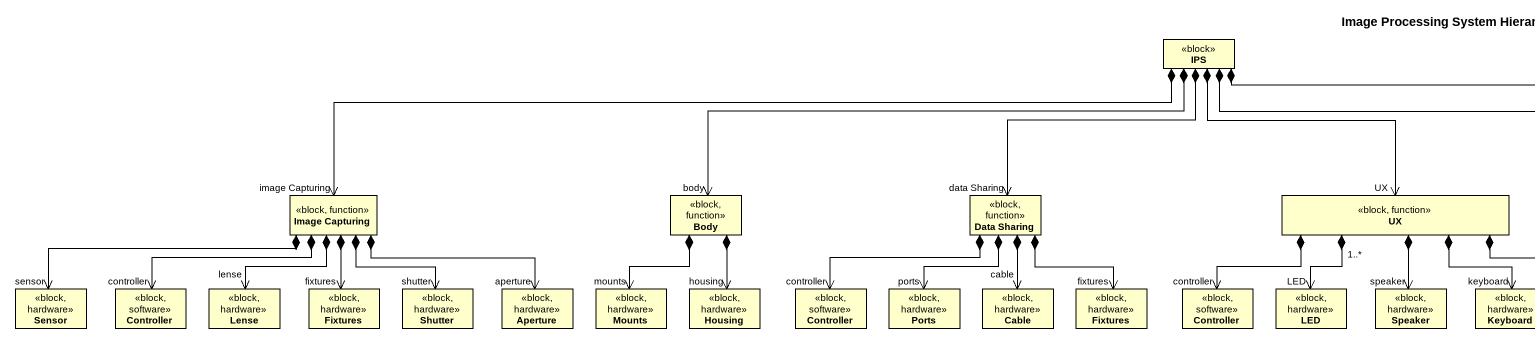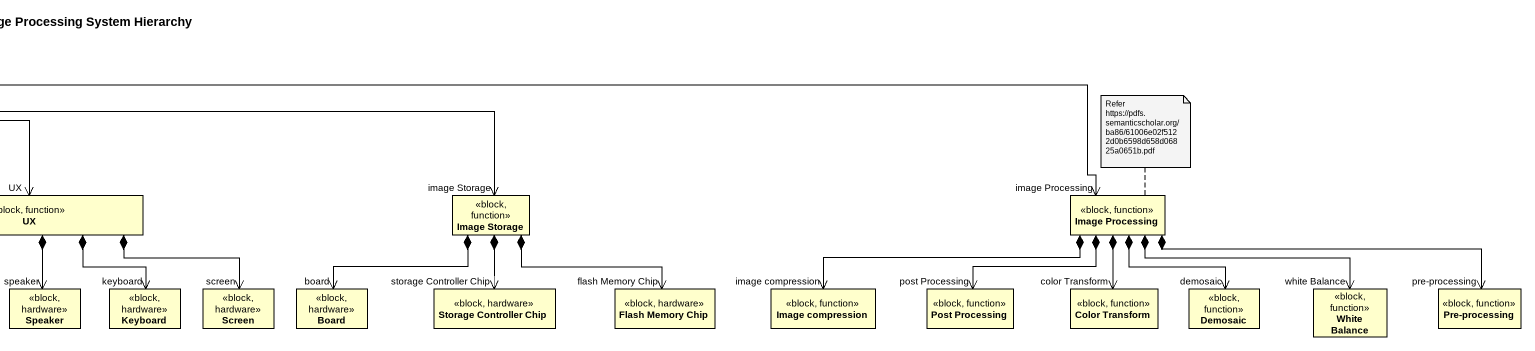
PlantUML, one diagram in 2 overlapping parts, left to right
@startuml
title Image Processing System Hierarchy
hide circle
hide empty members
class IPS <<block>>
class "Image Capturing" as Image_Capturing <<block, function>>
class Body <<block, function>>
class "Data Sharing" as Data_Sharing <<block, function>>
class UX <<block, function>>
class "Image Storage" as Image_Storage <<block, function>>
class "Image Processing" as Image_Processing <<block, function>>
class Sensor <<block, hardware>>
class Controller <<block, software>>
class Lense <<block, hardware>>
class Fixtures <<block, hardware>>
class Shutter <<block, hardware>>
class Aperture <<block, hardware>>
class Mounts <<block, hardware>>
class Housing <<block, hardware>>
class "Controller" as Controller_2 <<block, software>>
class Ports <<block, hardware>>
class Cable <<block, hardware>>
class "Fixtures" as Fixtures_2 <<block, hardware>>
class "Controller" as Controller_3 <<block, software>>
class LED <<block, hardware>>
class Speaker <<block, hardware>>
class Keyboard <<block, hardware>>
class Screen <<block, hardware>>
class Board <<block, hardware>>
class "Storage Controller Chip" as Storage_Controller_Chip <<block, hardware>>
class "Flash Memory Chip" as Flash_Memory_Chip <<block, hardware>>
class "Image compression" as Image_compression <<block, function>>
class "Post Processing" as Post_Processing <<block, function>>
class "Color Transform" as Color_Transform <<block, function>>
class Demosaic <<block, function>>
class "White Balance" as White_Balance <<block, function>>
class "Pre-processing" as Pre_processing <<block, function>>
IPS *-left-> "image Capturing" Image_Capturing
IPS *-left-> "body" Body
IPS *--> "data Sharing" Data_Sharing
IPS *--> "UX" UX
IPS *-right-> "image Storage" Image_Storage
IPS *-right-> "image Processing" Image_Processing
Image_Capturing *-left-> "sensor" Sensor
Image_Capturing *-left-> "controller" Controller
Image_Capturing *--> "lense" Lense
Image_Capturing *--> "fixtures" Fixtures
Image_Capturing *--> "shutter" Shutter
Image_Capturing *-right-> "aperture" Aperture
Body *--> "mounts" Mounts
Body *--> "housing" Housing
Data_Sharing *-left-> "controller" Controller_2
Data_Sharing *--> "ports" Ports
Data_Sharing *--> "cable" Cable
Data_Sharing *--> "fixtures" Fixtures_2
UX *-left-> "controller" Controller_3
UX "1..*" *--> "LED" LED
UX *--> "speaker" Speaker
UX *--> "keyboard" Keyboard
UX *-right-> "screen" Screen
Image_Storage *-left-> "board" Board
Image_Storage *--> "storage Controller Chip" Storage_Controller_Chip
Image_Storage *-right-> "flash Memory Chip" Flash_Memory_Chip
Image_Processing *-left-> "image compression" Image_compression
Image_Processing *--> "post Processing" Post_Processing
Image_Processing *--> "color Transform" Color_Transform
Image_Processing *--> "demosaic" Demosaic
Image_Processing *-right-> "white Balance" White_Balance
Image_Processing *-right-> "pre-processing" Pre_processing
note top of Image_Processing : Refer https://pdfs.semanticscholar.org/ba86/61006e02f5122d0b6598d658d06825a0651b.pdf
@enduml
